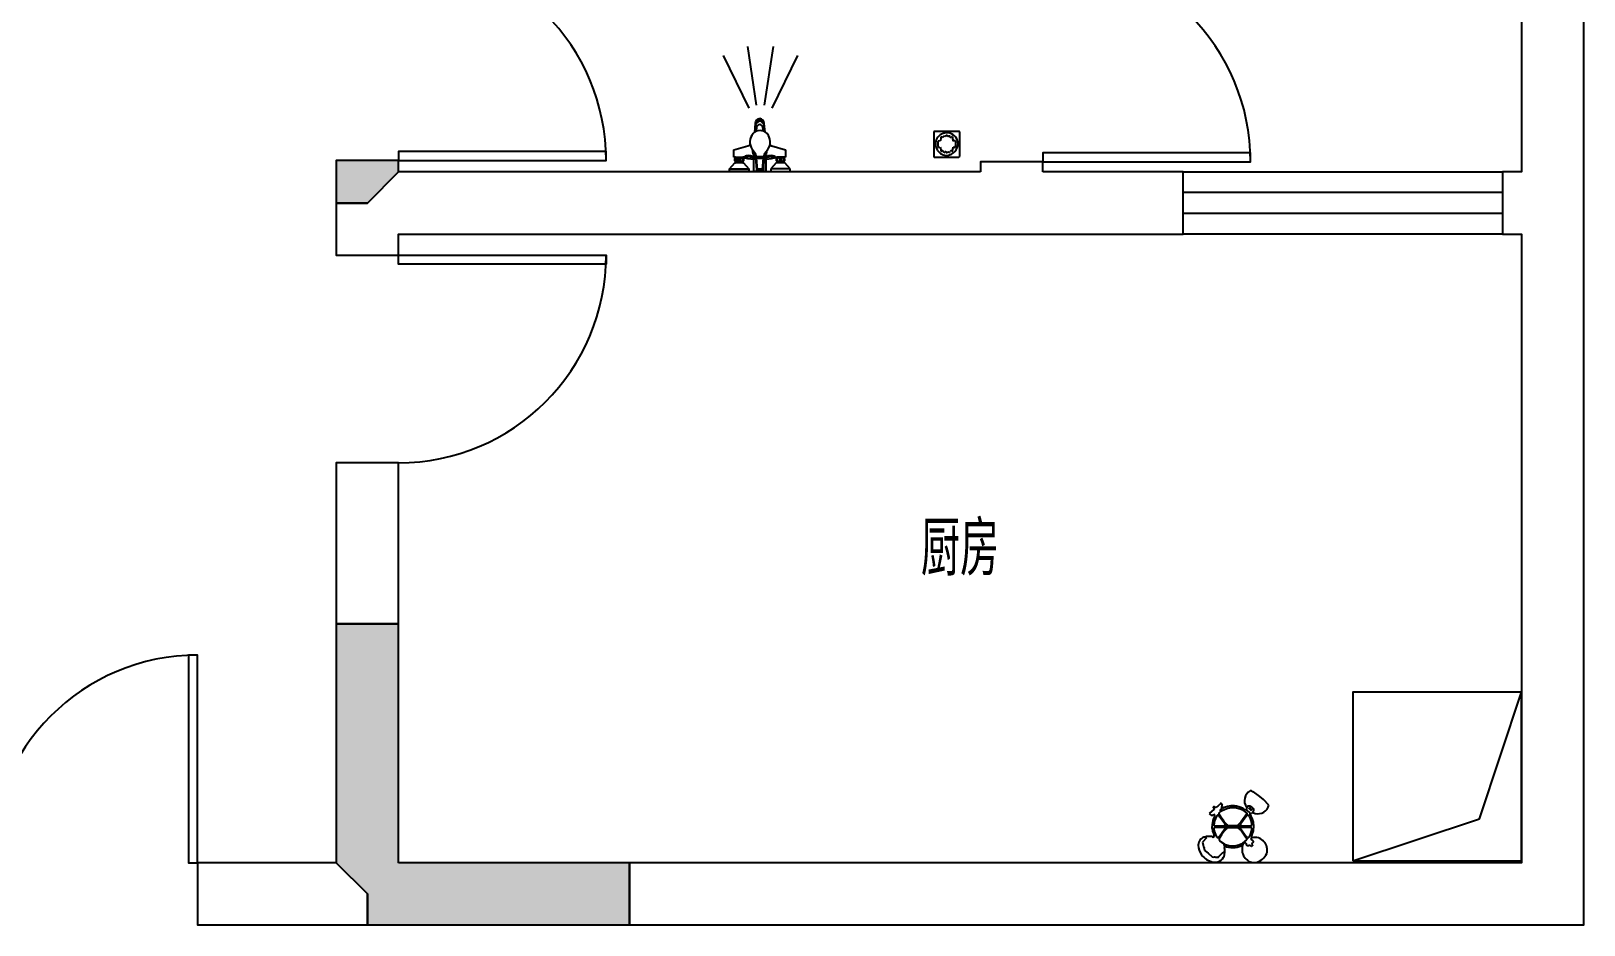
# Model space of a CAD drawing. Header units: millimetres. Extents: x 0 to 37570, y -10972 to 32224.
# Drawn here: x 11565 to 17548, y 17185 to 20630 of the extents above; entities that cross this region are included whole.
import ezdxf

# ---------------------------------------------------------------- set-up
doc = ezdxf.new("R2010")
doc.units = ezdxf.units.MM
doc.header["$LTSCALE"] = 10
doc.header["$MEASUREMENT"] = 0
doc.linetypes.add('ACAD_ISO07W100', pattern=[3, 0, -3])
for name, color, linetype in [('A1-建筑结构墙体', 255, 'BYLAYER'), ('A16-建筑墙体填充', 250, 'BYLAYER'), ('A2-建筑墙体', 255, 'BYLAYER'), ('A3-烟道结构', 2, 'BYLAYER'), ('E7-图例造型线', 30, 'BYLAYER'), ('P4-平面窗', 1, 'BYLAYER'), ('P7-平面门', 2, 'BYLAYER'), ('P9-平面文字', 2, 'BYLAYER')]:
    doc.layers.add(name, color=color, linetype=linetype)
doc.styles.get("Standard").update_dxf_attribs({"font": 'simplex.shx', "bigfont": 'gbcbig.shx'})

# ---------------------------------------------------------------- blocks, each defined once
blk = doc.blocks.new('五金配件2710338')
at = {"linetype": 'ACAD_ISO07W100'}
blk.add_wipeout([(-50, -48), (-50, 50), (49, 50), (50, 49), (50, -47), (46, -50), (-48, -50)], dxfattribs=at).dxf.layer = 'E7-图例造型线'
at = {"layer": 'E7-图例造型线'}
for points in [[(49, 50), (-50, 50)], [(-50, 50), (-50, -48)], [(-33.8, 12.1), (-35, 10)], [(-35, 10), (-35, -7)], [(-26, 13.4), (-33.8, 12.1)], [(-24.4, 15), (-26, 13.4)], [(-23.6, 24), (-24.4, 15)], [(-23, 29), (-23.6, 24)], [(-15, 27), (-23, 29)], [(-13.4, 29.1), (-15, 27)], [(-13, 32), (-13.4, 29.1)], [(-5, 31), (-13, 32)], [(-2, 34), (-5, 31)], [(1, 34), (-2, 34)], [(4, 31), (1, 34)], [(7, 31), (4, 31)], [(8, 32), (7, 31)], [(12, 32), (8, 32)], [(13, 31), (12, 32)], [(13, 27), (13, 31)], [(17, 27), (13, 27)], [(33, 13), (24, 13)], [(34, 12), (33, 13)], [(44, 3), (42.6, 7.9)], [(50, 49), (49, 50)], [(50, -47), (50, 49)], [(-50, -48), (-48, -50)], [(-48, -50), (46, -50)], [(-35, -7), (-34, -10)], [(-34, -10), (-32, -12)], [(-32, -12), (-26, -11)], [(-26, -11), (-24, -13)], [(-24, -13), (-23.4, -22.1)], [(-23.4, -22.1), (-23, -26)], [(-23, -26), (-21, -27)], [(-21, -27), (-19.9, -26.2)], [(-13, -29), (-11, -31)], [(-11, -31), (-9.1, -29.8)], [(-9.1, -29.8), (-8, -29)], [(-1, -33), (0, -33)], [(0, -33), (4, -29)], [(4, -29), (7, -29)], [(7, -29), (9, -31)], [(9, -31), (10, -31)], [(10, -31), (12, -29)], [(12, -29), (12.7, -27.9)], [(22.6, -24.9), (23.6, -18.9)], [(23.6, -18.9), (24, -12)], [(24, -12), (25, -11)], [(25, -11), (28, -11)], [(46, -50), (50, -47)]]:
    blk.add_lwpolyline(points, dxfattribs=at)
for centre, radius, start, end in [((-1, 1.2), 43.1, 83.33646, 215.73247), ((-4.1, 4.7), 48.1, -82.71997, -2.07491), ((1.2, 2.3), 41.8, 7.75015, 86.14281), ((20.7, 24.9), 4.25, 72.51194, 151.09088), ((-11, 16.7), 35.2, -6.10578, 20.35581), ((1.2, 1.9), 34.3, -15.2752, 17.07489), ((1.3, 3.1), 46.1, -144.02997, -89.10015), ((-17.1, -29.1), 4.05, 1.22658, 134.59908), ((-6.5, -34.5), 5.7, 15.25515, 105.25512), ((16.5, -28.9), 3.94, 28.24072, 165.81604), ((20.3, -24.7), 2.35, -96.37892, -6.51995), ((30.2, -7.6), 4.08, -123.45445, 6.97342)]:
    blk.add_arc(centre, radius, start, end, dxfattribs=at)
blk = doc.blocks.new('五金配件2710349')
at = {"layer": 'E7-图例造型线'}
for points in [[(69.2, 138.2), (64.2, 138.2)], [(73.4, 134.5), (69.2, 138.2)], [(78.1, 132), (73.4, 134.5)], [(81.1, 130), (78.1, 132)], [(95, 120), (81.1, 130)], [(100, 116), (95, 120)], [(135.2, 82.2), (114.2, 104.2)], [(34.9, -103.9), (38.5, -111.6)], [(38.5, -111.6), (44.2, -120.8)]]:
    blk.add_lwpolyline(points, dxfattribs=at)
for centre, radius, start, end in [((113.3, 85.4), 22.2, -27.09118, -8.27774), ((84.6, -88.7), 44.6, -18.24365, 44.35239), ((79.8, -93.3), 44.9, -142.32278, -81.74966)]:
    blk.add_arc(centre, radius, start, end, dxfattribs=at)
at = {"linetype": 'ACAD_ISO07W100'}
for points in [[(50.2, 49.2), (46.2, 56.2), (43.9, 57.7), (40.7, 59.6), (31.4, 65.5), (25.1, 68), (9.4, 72.4), (6.2, 73.2), (-12.8, 73.2), (-18.7, 71.8), (-19.1, 74.1), (-13.1, 75), (5.5, 77.9), (11.2, 78.8), (26.9, 72.3), (33.1, 69.8), (44.2, 65.2), (50.2, 75.2), (50.4, 75.2), (49.2, 66.2), (52.6, 63.1), (58.2, 57.8), (64.2, 52.2), (60.4, 39.3), (64.9, 41.4), (62.2, 47.2)], [(-122.6, -56.5), (-107.8, -39.8), (-106.8, -37.8), (-103.8, -37.8), (-103.8, -42.8), (-104.1, -43.1), (-119.2, -59.6)]]:
    blk.add_wipeout(points, dxfattribs=at).dxf.layer = 'E7-图例造型线'
at = {"layer": 'E7-图例造型线'}
for points in [[(-119.2, -59.6), (-116.1, -71.6)], [(-112.8, -81.8), (-113.8, -82.8)], [(-112.8, -79.8), (-112.8, -81.8)]]:
    blk.add_lwpolyline(points, dxfattribs=at)
for centre, radius, start, end in [((-77.3, -72.4), 57.9, 178.36369, 217.90828), ((-86.8, -64.4), 30.2, -166.22398, -149.4014)]:
    blk.add_arc(centre, radius, start, end, dxfattribs=at)
at = {"linetype": 'ACAD_ISO07W100'}
blk.add_wipeout([(-55.8, -45.8), (-52.8, -34.8), (-48.5, -28.8), (-39.7, -16.6), (-34.8, -9.8), (-34.9, -2.8), (-73.6, -3.7), (-74.8, -3.8), (-75.8, 5.2), (-82.2, 8.3), (-73.8, 3.2), (-34.8, 3.2), (-33.8, 3.2), (-33.5, 10.4), (-39.8, 19), (-49.9, 32.9), (-53, 37.1), (-49.8, 39.3), (-47, 35.1), (-37, 21.1), (-30.2, 13.4), (-26.7, 9.5), (-24.8, 7.2), (-22.8, 4.2), (15.2, 4.2), (21.2, 10.2), (23.4, 12.4), (28.2, 17.2), (44.1, 40.4), (50.2, 49.2), (46.2, 56.2), (43.9, 57.7), (40.7, 59.6), (31.4, 65.5), (25.1, 68), (9.4, 72.4), (6.2, 73.2), (-12.8, 73.2), (-18.7, 71.8), (-19.1, 74.1), (-13.1, 75), (5.5, 77.9), (11.2, 78.8), (26.9, 72.3), (33.1, 69.8), (44.2, 65.2), (50.2, 75.2), (50.4, 75.2), (49.2, 66.2), (52.6, 63.1), (58.2, 57.8), (64.2, 52.2), (60.4, 39.3), (64.9, 41.4), (75.8, 17.2), (74.5, 5.7), (74.1, 2.3), (73.3, -4.4), (72.3, -13), (70.2, -30.6), (69.9, -32.7), (64.4, -29.9), (70.2, -12.8), (68.2, -3.8), (66.1, -3.7), (29.1, -3), (27.2, -13.8), (30.2, -11.7), (27.1, -7.3), (16.2, -4.8), (15.2, -4.8), (-22.8, -4.8), (-23.8, -4.8), (-24.4, -5.5), (-27.4, -8.7), (-31.4, -12.9), (-36.8, -18.8), (-45.8, -30.8), (-49.8, -36.8)], dxfattribs=at).dxf.layer = 'E7-图例造型线'
blk.add_wipeout([(-34.8, -73.8), (-36.6, -65.5), (-49.8, -56.8), (-55.8, -45.8), (-52.8, -34.8), (-48.5, -28.8), (-39.7, -16.6), (-34.8, -9.8), (-34.9, -2.8), (-73.6, -3.7), (-74.8, -3.8), (-75.8, 5.2), (-82.2, 8.3), (-73.8, 3.2), (-34.8, 3.2), (-33.8, 3.2), (-33.5, 10.4), (-39.8, 19), (-49.9, 32.9), (-53, 37.1), (-49.8, 39.3), (-47, 35.1), (-37, 21.1), (-30.2, 13.4), (-26.7, 9.5), (-24.8, 7.2), (-22.8, 4.2), (15.2, 4.2), (21.2, 10.2), (23.4, 12.4), (28.2, 17.2), (44.1, 40.4), (50.2, 49.2), (46.2, 56.2), (43.9, 57.7), (40.7, 59.6), (31.4, 65.5), (25.1, 68), (9.4, 72.4), (6.2, 73.2), (-12.8, 73.2), (-18.7, 71.8), (-19.1, 74.1), (-13.1, 75), (5.5, 77.9), (11.2, 78.8), (26.9, 72.3), (33.1, 69.8), (44.2, 65.2), (50.2, 75.2), (50.4, 75.2), (49.2, 66.2), (52.6, 63.1), (58.2, 57.8), (64.2, 52.2), (60.4, 39.3), (64.9, 41.4), (75.8, 17.2), (74.5, 5.7), (74.1, 2.3), (73.3, -4.4), (72.3, -13), (70.2, -30.6), (69.9, -32.7), (64.4, -29.9), (70.2, -12.8), (68.2, -3.8), (66.1, -3.7), (29.1, -3), (27.2, -13.8), (30.2, -11.7), (48.5, -37.6), (50.2, -50.8), (47.2, -63.8), (35.2, -62.8), (29.3, -73.2), (20.2, -73.3), (6.6, -73.4), (5.2, -73.8), (-11.8, -73.8), (-17.7, -72.4), (-17.7, -73.6), (-30.8, -73.7)], dxfattribs=at).dxf.layer = 'E7-图例造型线'
at = {"layer": 'E7-图例造型线'}
for points in [[(-74.8, 67.2), (-93.8, 51.2)], [(-77.8, 72.2), (-74.8, 69.2)], [(-74.8, 69.2), (-74.8, 67.2)], [(-69.8, 73.2), (-72.8, 76.2)], [(-66.8, 73.2), (-69.8, 73.2)], [(-48.8, 89.2), (-60.9, 78.4)], [(-48.8, 90.2), (-49.8, 92.2)], [(-49.8, 66.2), (-47.9, 67.4)], [(-49.8, 61.2), (-49.8, 66.2)], [(-48.8, 59.2), (-49.8, 61.2)], [(-47.8, 90.2), (-48.8, 90.2)], [(-48.8, 90.2), (-48.8, 89.2)], [(-48.8, 59.2), (-32.7, 67.9)], [(-45.8, 88.2), (-47.8, 90.2)], [(-44.8, 77.2), (-43.8, 78.2)], [(-44.8, 72.2), (-44.8, 77.2)], [(-43.8, 70.2), (-44.8, 72.2)], [(-43.8, 78.2), (-43.8, 83.2)], [(-32.7, 67.9), (-18.7, 71.8)], [(-18.7, 71.8), (-13.8, 72.6)], [(-13.8, 72.6), (-12.8, 73.2)], [(-12.8, 73.2), (6.2, 73.2)], [(6.2, 73.2), (25.1, 68)], [(25.1, 68), (29.2, 67.2)], [(29.2, 67.2), (31.4, 65.5)], [(31.4, 65.5), (46.2, 56.2)], [(44.2, 65.2), (49.2, 66.2)], [(59.2, 71.2), (59.2, 70.2)], [(59.2, 70.2), (67.2, 62.2)], [(67.2, 62.2), (68.8, 64.3)], [(68.8, 64.3), (69.6, 69.2)], [(74.4, 55.1), (78.2, 62.2)], [(78.2, 62.2), (78.2, 66.2)], [(114.2, 104.2), (100, 116)], [(-93.8, 51.2), (-89.8, 46.2)], [(-82.2, 8.3), (-82.8, -4.8)], [(-75.8, 5.2), (-73.8, 3.2)], [(-73.8, 3.2), (-33.8, 3.2)], [(-55.8, 53.2), (-49.8, 58.2)], [(-55.8, 48.2), (-55.8, 53.2)], [(-47, 35.1), (-55.8, 48.2)], [(-53, 37.1), (-55.8, 42.2)], [(-33.5, 10.4), (-53, 37.1)], [(-49.8, 58.2), (-48.8, 59.2)], [(-37, 21.1), (-47, 35.1)], [(-33.8, 3.2), (-32.8, 4.2)], [(-33.8, 3.2), (-32.8, 4.2)], [(-33.8, -2.8), (-33.8, 3.2)], [(-31.8, 8.2), (-33.5, 10.4)], [(-32.8, 4.2), (-31.8, 8.2)], [(-22.8, 5.2), (-24.8, 7.2)], [(-22.8, 4.2), (-22.8, 5.2)], [(-22.8, 4.2), (15.2, 4.2)], [(28.2, 17.2), (15.2, 4.2)], [(26.6, 9.2), (26.2, 4.2)], [(26.2, 4.2), (27.1, 4)], [(47.4, 38.1), (26.6, 9.2)], [(27.1, 4), (28.2, 3.2)], [(50.2, 49.2), (28.2, 17.2)], [(28.2, 3.2), (66.2, 3.2)], [(28.2, -2.8), (29.2, 3.2)], [(46.2, 56.2), (50.2, 52.2)], [(50.2, 52.2), (50.2, 49.2)], [(64.2, 52.2), (68.2, 51.2)], [(66.2, 3.2), (68.1, 4.4)], [(68.1, 4.4), (70.2, 6.2)], [(74.2, 54.2), (74.4, 55.1)], [(-103.8, -42.8), (-119.2, -59.6)], [(-106.8, -37.8), (-107.8, -39.8)], [(-107.8, -39.8), (-103.8, -42.8)], [(-84.8, -37.8), (-106.8, -37.8)], [(-80.9, -39.1), (-84.8, -37.8)], [(-82.8, -4.8), (-81.3, -12.7)], [(-81.3, -12.7), (-80.4, -17.7)], [(-80.4, -17.7), (-77.6, -26.7)], [(-77.6, -26.7), (-75, -32.9)], [(-74.8, -3.8), (-75.8, -4.8)], [(-75.8, -4.8), (-75.2, -9.8)], [(-75.2, -9.8), (-73.1, -19.9)], [(-33.8, -2.8), (-74.8, -3.8)], [(-73.1, -19.9), (-69.6, -29.7)], [(-69.6, -29.7), (-69, -30.9)], [(-69, -30.9), (-64.8, -39.8)], [(-64.8, -39.8), (-61.8, -42.8)], [(-45.8, -30.8), (-55.8, -45.8)], [(-55.8, -45.8), (-55.8, -50.8)], [(-55.8, -50.8), (-49.8, -56.8)], [(-54.8, -37.8), (-52.8, -34.8)], [(-52.8, -34.8), (-34.8, -9.8)], [(-49.8, -56.8), (-36.6, -65.5)], [(-36.8, -18.8), (-45.8, -30.8)], [(-34.8, -9.8), (-31.8, -6.8)], [(-23.8, -4.8), (-33.8, -2.8)], [(-31.8, -6.8), (-31.8, -3.8)], [(16.2, -4.8), (-23.8, -4.8)], [(17.2, -3.8), (16.2, -4.8)], [(18.4, -6.5), (16.2, -4.8)], [(26.2, -3.8), (17.2, -3.8)], [(28.2, -2.8), (26.2, -3.8)], [(26.2, -3.8), (27.1, -7.3)], [(27.1, -7.3), (48.5, -37.6)], [(46, -40.9), (27.2, -13.8)], [(29.1, -3), (28.2, -2.8)], [(68.2, -3.8), (29.1, -3)], [(35.2, -62.8), (50.2, -50.8)], [(50.2, -46.8), (46, -40.9)], [(48.5, -37.6), (50, -39.9)], [(50.2, -50.8), (50.2, -46.8)], [(51.2, -43.8), (55.2, -43.8)], [(62, -34.7), (64.4, -29.9)], [(64.4, -29.9), (70.2, -12.8)], [(70.2, -42.8), (66.2, -44.8)], [(66.2, -44.8), (66.2, -47.8)], [(66.2, -47.8), (74.2, -53.8)], [(70.2, -5.8), (68.2, -3.8)], [(70.2, -42.8), (70, -41.9)], [(70.2, -12.8), (70.2, -5.8)], [(75.2, -58.8), (73.4, -60.9)], [(74.2, -53.8), (75.2, -56.8)], [(75.2, -56.8), (75.2, -58.8)], [(-113.8, -82.8), (-111.8, -88.8)], [(-111.8, -88.8), (-112.8, -90.8)], [(-112.8, -90.8), (-98, -102)], [(-36.6, -65.5), (-34.8, -66.8)], [(5.2, -73.8), (20.1, -69.6)], [(20.1, -69.6), (35.2, -62.8)], [(29.3, -73.2), (34.2, -72.8)], [(34.2, -72.8), (33.2, -79.8)], [(33.2, -79.8), (33.2, -99.8)], [(33.2, -99.8), (34.9, -103.9)], [(35.4, -70.9), (34.2, -72.8)], [(40.2, -63.8), (38.2, -65.8)], [(42.2, -61.8), (40.2, -63.8)], [(45.2, -61.8), (42.2, -61.8)], [(47.2, -63.8), (45.2, -61.8)], [(67.2, -75.8), (63.2, -71.8)], [(68.2, -75.8), (67.2, -75.8)], [(72.2, -71.8), (68.2, -75.8)], [(70.2, -64.8), (70.2, -68.8)], [(70.2, -68.8), (72.2, -70.8)], [(72.2, -70.8), (72.2, -71.8)]]:
    blk.add_lwpolyline(points, dxfattribs=at)
for centre, radius, start, end in [((83.7, 100.8), 42.2, 117.54642, 217.396), ((-74.3, 73), 3.6, 65.77782, 191.54184), ((-45.8, 55.4), 27.5, 123.16949, 139.61354), ((-51.9, 77.8), 11.1, -68.56623, -42.77325), ((-28.9, 92.1), 17.3, -167.14191, -149.25529), ((-2.9, -11.7), 91.6, 81.17403, 116.53609), ((-2.9, -2.5), 82.4, 55.17809, 80.20207), ((25.2, 73), 7.04, -55.42365, -6.5039), ((81.6, 67.2), 32.4, 165.63628, 181.68332), ((100.3, 105.9), 64.7, -142.15056, -123.89953), ((60, 64.6), 14.4, 31.84901, 132.62067), ((59.7, 77.2), 5.57, -116.98307, 10.72286), ((78.5, 64.3), 10.1, 128.29529, 151.25473), ((69.1, 63.1), 9.67, 18.97042, 71.02959), ((93.4, 93.3), 43.5, -116.12629, -24.39331), ((-82.8, 54.4), 10.7, -130.75098, -49.24902), ((0.6, 0.6), 83.1, 152.20688, 174.67615), ((-74.8, 42.6), 3.75, -61.4024, 105.57674), ((1.5, 1.5), 77.4, 150.71883, 177.21295), ((-60, 37.8), 6.16, 46.51494, 165.22752), ((5.1, 46), 49, -149.3317, -127.60744), ((-27.8, 14.9), 11.7, -115.20128, -64.79872), ((20.7, 16.1), 13.1, -114.85167, -65.14835), ((54.1, 37.2), 6.71, 18.78918, 171.75858), ((5.1, 5), 65.1, 1.11871, 31.86644), ((66.3, 48.5), 4.25, -241.09087, -162.51192), ((-1.6, 0.2), 79.3, 12.34323, 36.36792), ((80.6, 33.9), 21.3, 107.51418, 125.61591), ((-2.5, 1.2), 80, -25.0531, 11.51131), ((-104.7, -70.1), 30.5, 95.81351, 181.08977), ((-78.4, -35.5), 4.35, -124.08415, 37.52535), ((-61.6, -35.6), 7.19, -91.23069, -17.69405), ((7.3, -46.7), 52.2, 126.56856, 147.67361), ((8.1, -28.1), 23.9, 36.9086, 64.56677), ((43.8, -44), 7.39, 1.8782, 33.61087), ((24.3, -13.6), 43.2, -44.32469, -29.21327), ((75.2, -37.3), 6.97, -221.20187, -137.9409), ((81.9, -85.8), 44.6, 39.27139, 105.22391), ((37.7, -63.3), 2.55, -191.31003, -78.68996), ((27.1, -63), 11.4, -43.50419, -14.03113), ((58, -63), 10.8, -176.00905, -93.99095), ((62.4, -79.3), 7.56, 83.71288, 133.15698), ((61.9, -54.6), 13.1, -50.4529, -28.28567), ((71.7, -79.8), 59.7, -75.95676, -22.49376)]:
    blk.add_arc(centre, radius, start, end, dxfattribs=at)
at = {"linetype": 'ACAD_ISO07W100'}
blk.add_wipeout([(-44.4, -121.5), (-52.8, -110.8), (-39.8, -97.8), (-34, -97.2), (-33.8, -99.8), (-38.5, -116.9)], dxfattribs=at).dxf.layer = 'E7-图例造型线'
at = {"layer": 'E7-图例造型线'}
for points in [[(-98, -102), (-82.3, -116.2)], [(-82.3, -116.2), (-81.8, -115.8)], [(-81.8, -115.8), (-75.8, -116.8)], [(-75.8, -116.8), (-74.8, -115.8)], [(-74.8, -115.8), (-71.8, -115.8)], [(-64.8, -116.8), (-63.7, -117.6)], [(-54.8, -112.8), (-52.8, -110.8)], [(-52.8, -110.8), (-39.8, -97.8)], [(-39.8, -97.8), (-36.8, -97.8)], [(-36.8, -97.8), (-33.8, -99.8)], [(-34.8, -66.8), (-30.9, -68.1)], [(-30.9, -68.1), (-17.7, -72.4)], [(-17.7, -72.4), (-12.8, -73.2)], [(-12.8, -73.2), (-11.8, -73.8)], [(-11.8, -73.8), (5.2, -73.8)], [(-79.8, -135.8), (-63.8, -135.8)], [(-63.8, -135.8), (-60.9, -134.5)]]:
    blk.add_lwpolyline(points, dxfattribs=at)
for centre, radius, start, end in [((-63.1, -62.5), 75.2, -142.78729, -102.78614), ((-67.5, -111.1), 6.31, -132.22643, -64.03381), ((-62, -110), 7.77, -102.26839, -21.05331), ((-69.6, -100.4), 35.2, -75.70813, -27.97742), ((-75, -97.6), 41.2, -27.78866, -2.94825), ((-32.9, -70.3), 3.95, -242.35394, -117.64606), ((-15.4, -80.1), 20.3, 161.93625, 179.13907), ((-62.1, -92.5), 29.2, -14.38748, 25.80865), ((-3.4, -5.3), 75.3, -114.64169, -64.29484)]:
    blk.add_arc(centre, radius, start, end, dxfattribs=at)
blk = doc.blocks.new('花洒2710357')
at = {"layer": 'E7-图例造型线'}
for points in [[(110.4, 197.2), (110.4, 189.6)], [(94.3, 152.6), (94.3, 128.8)], [(-41.1, -3.1), (-131.8, -169.2)], [(-14.2, -11.8), (-45.4, -197.2)], [(14.1, -11.8), (45.4, -197.2)], [(41, -3.1), (131.7, -169.2)]]:
    blk.add_lwpolyline(points, dxfattribs=at)
at = {"linetype": 'ACAD_ISO07W100'}
for points in [[(-6.9, 191.5), (-6.9, 191.5), (-9.3, 191.5), (-6.9, 191.4), (-9.6, 157.5), (-9.8, 155.4), (-13, 151.9), (-13.6, 150.7), (-14.2, 149.3), (-22.8, 130.5), (-22.8, 127.6), (28.8, 127.6), (28.8, 128.5), (19.4, 148.8), (18.4, 150.9), (17.9, 152), (17.3, 153.3), (14, 155.4), (13.8, 157.9), (11.2, 191.4), (11.2, 191.5)], [(-12.1, 50), (-10.7, 48.6), (-10.7, 48.6), (3.1, 34.8), (16.8, 48.6), (18.2, 50), (18.3, 50), (21.2, 73.4), (21.9, 73.9), (21.8, 73.4), (19.6, 49.9), (19.2, 46.2), (5.4, 32.4), (3.1, 30), (0.7, 32.4), (-13.1, 46.2), (-13.1, 46.2)]]:
    blk.add_wipeout(points, dxfattribs=at).dxf.layer = 'E7-图例造型线'
at = {"layer": 'E7-图例造型线'}
for points in [[(24, 197.2), (24, 153.5)], [(42, 197.2), (110.4, 197.2)], [(-15.6, 72.7), (-13.1, 46.2)], [(-14.8, 72.3), (-12.1, 50)], [(-9.9, 70.1), (-8.3, 58.5)], [(14.5, 58.5), (16.1, 70.9)], [(18.3, 50), (21.2, 73.4)], [(19.2, 46.2), (21.9, 73.9)]]:
    blk.add_lwpolyline(points, dxfattribs=at)
for centre, radius, start, end in [((53.6, 86.3), 31.2, 104.3948, 121.7525), ((6.3, 58.7), 20.4, -154.6571, -99.1204), ((5.2, 52.1), 17.4, -173.097, -96.9619), ((2.5, 60), 10.9, -172.4848, -87.0955), ((3.6, 60), 10.9, -92.9045, -7.5152), ((-0.1, 58.7), 20.4, -80.8796, -25.3429), ((1, 52.1), 17.4, -83.0381, -6.903), ((4.8, 47.9), 18, -174.4465, -95.5258), ((1.3, 47.9), 18, -84.4742, -5.5535)]:
    blk.add_arc(centre, radius, start, end, dxfattribs=at)
at = {"linetype": 'ACAD_ISO07W100'}
for points in [[(-104.3, 189.6), (-91, 197.2), (-71, 197.2), (-35.9, 197.2), (-19.7, 197.2), (-6.9, 191.5), (-6.9, 191.5), (-9.3, 191.5), (-6.9, 191.4), (-9.6, 157.5), (-9.8, 155.4), (-13, 151.9), (-13.6, 150.7), (-14.2, 149.3), (-22.8, 130.5), (-22.8, 127.6), (-25.3, 127.6), (-39.7, 116.5), (-88.1, 128.8), (-88.1, 152.6), (-85.3, 170.6), (-101.4, 186.8)], [(68.5, 152.6), (61, 170.6), (62.9, 152.6), (68.4, 152.6), (58.7, 153.9), (52.8, 154.8), (52.5, 152.6), (53, 155.3), (51.9, 155.5), (50.6, 147.8)]]:
    blk.add_wipeout(points, dxfattribs=at).dxf.layer = 'E7-图例造型线'
at = {"layer": 'E7-图例造型线'}
for points in [[(-91, 197.2), (-104.3, 197.2)], [(-104.3, 197.2), (-104.3, 189.6)], [(-71, 197.2), (-91, 197.2)], [(-35.9, 197.2), (-71, 197.2)], [(-35.9, 189.6), (-35.9, 197.2)], [(-10.2, 197.2), (-19.7, 197.2)], [(-19.7, 197.2), (-19.7, 153.5)], [(-10.2, 179.5), (-10.2, 197.2)], [(14.5, 179.5), (14.5, 197.2)], [(14.5, 197.2), (24, 197.2)], [(42, 189.6), (42, 197.2)], [(-104.3, 189.6), (-85.3, 170.6)], [(-104.3, 189.6), (-35.9, 189.6)], [(-88.1, 128.8), (-88.1, 152.6)], [(-88.1, 152.6), (-83.4, 152.6)], [(-85.3, 170.6), (-83.4, 170.6)], [(-83.4, 165.9), (-85.3, 164)], [(-85.3, 164), (-85.3, 156.4)], [(-81.5, 164), (-85.3, 164)], [(-85.3, 156.4), (-83.4, 154.5)], [(-85.3, 156.4), (-81.5, 156.4)], [(-83.4, 170.6), (-83.4, 165.9)], [(-83.4, 170.6), (-70.1, 170.6)], [(-83.4, 165.9), (-70.1, 165.9)], [(-83.4, 154.5), (-83.4, 152.6)], [(-83.4, 154.5), (-70.1, 154.5)], [(-83.4, 152.6), (-56.8, 152.6)], [(-78.6, 165.9), (-81.5, 164)], [(-81.5, 164), (-81.5, 156.4)], [(-81.5, 156.4), (-79.6, 154.5)], [(-74.8, 165.9), (-72.9, 164)], [(-74.8, 154.5), (-72.9, 156.4)], [(-70.1, 164), (-72.9, 164)], [(-72.9, 164), (-72.9, 156.4)], [(-72.9, 156.4), (-70.1, 156.4)], [(-70.1, 170.6), (-56.8, 170.6)], [(-70.1, 165.9), (-56.8, 165.9)], [(-67.2, 164), (-70.1, 164)], [(-70.1, 156.4), (-67.2, 156.4)], [(-70.1, 154.5), (-56.8, 154.5)], [(-65.3, 165.9), (-67.2, 164)], [(-67.2, 156.4), (-67.2, 164)], [(-67.2, 156.4), (-65.3, 154.5)], [(-58.7, 164), (-61.5, 165.9)], [(-58.7, 156.4), (-60.6, 154.5)], [(-54.9, 164), (-58.7, 164)], [(-58.7, 164), (-58.7, 156.4)], [(-54.9, 156.4), (-58.7, 156.4)], [(-56.8, 165.9), (-56.8, 170.6)], [(-56.8, 170.6), (-54.9, 170.6)], [(-54.9, 164), (-56.8, 165.9)], [(-56.8, 154.5), (-54.9, 156.4)], [(-56.8, 152.6), (-56.8, 154.5)], [(-46.3, 152.6), (-56.8, 152.6)], [(-54.9, 170.6), (-35.9, 189.6)], [(-54.9, 156.4), (-54.9, 164)], [(-19.7, 153.5), (-13, 153.5)], [(-12.1, 155.4), (-9.3, 191.5)], [(2.1, 155.4), (-12.1, 155.4)], [(2.1, 149.7), (-12.1, 149.7)], [(-12.1, 149.7), (-12.1, 146.2)], [(-6.9, 191.5), (-9.8, 155.4)], [(-9.3, 191.5), (2.1, 191.5)], [(2.1, 189.6), (-9.3, 189.6)], [(2.1, 191.5), (13.5, 191.5)], [(13.5, 189.6), (2.1, 189.6)], [(16.4, 155.4), (2.1, 155.4)], [(16.4, 149.7), (2.1, 149.7)], [(11.2, 191.5), (14, 155.4)], [(13.5, 191.5), (16.4, 155.4)], [(16.4, 146.2), (16.4, 149.7)], [(24, 153.5), (17.2, 153.5)], [(61, 170.6), (42, 189.6)], [(110.4, 189.6), (42, 189.6)], [(52.5, 152.6), (62.9, 152.6)], [(62.9, 170.6), (61, 170.6)], [(61, 164), (62.9, 165.9)], [(61, 156.4), (61, 164)], [(64.8, 164), (61, 164)], [(62.9, 154.5), (61, 156.4)], [(61, 156.4), (64.8, 156.4)], [(62.9, 165.9), (62.9, 170.6)], [(62.9, 170.6), (76.2, 170.6)], [(62.9, 165.9), (76.2, 165.9)], [(62.9, 152.6), (62.9, 154.5)], [(62.9, 154.5), (76.2, 154.5)], [(89.5, 152.6), (62.9, 152.6)], [(64.8, 164), (67.7, 165.9)], [(64.8, 156.4), (64.8, 164)], [(64.8, 156.4), (66.7, 154.5)], [(71.5, 165.9), (73.4, 164)], [(71.5, 154.5), (73.4, 156.4)], [(73.4, 156.4), (73.4, 164)], [(73.4, 164), (76.2, 164)], [(73.4, 156.4), (76.2, 156.4)], [(76.2, 170.6), (89.5, 170.6)], [(76.2, 165.9), (89.5, 165.9)], [(76.2, 164), (79.1, 164)], [(76.2, 156.4), (79.1, 156.4)], [(76.2, 154.5), (89.5, 154.5)], [(81, 165.9), (79.1, 164)], [(79.1, 164), (79.1, 156.4)], [(79.1, 156.4), (81, 154.5)], [(87.6, 164), (84.8, 165.9)], [(85.7, 154.5), (87.6, 156.4)], [(87.6, 156.4), (87.6, 164)], [(87.6, 164), (91.4, 164)], [(91.4, 156.4), (87.6, 156.4)], [(91.4, 170.6), (89.5, 170.6)], [(89.5, 170.6), (89.5, 165.9)], [(89.5, 165.9), (91.4, 164)], [(91.4, 156.4), (89.5, 154.5)], [(89.5, 154.5), (89.5, 152.6)], [(89.5, 152.6), (94.3, 152.6)], [(110.4, 189.6), (91.4, 170.6)], [(91.4, 164), (91.4, 156.4)], [(-39.7, 116.5), (-88.1, 128.8)], [(-14.2, 140.7), (-25.4, 127.6)], [(29.6, 127.6), (18.4, 140.7)], [(94.3, 128.8), (45.8, 116.5)]]:
    blk.add_lwpolyline(points, dxfattribs=at)
for centre, radius, start, end in [((5.2, -142.2), 301.5, 94.7386, 102.1457), ((-42.7, 159.1), 11.4, -145.2244, -98.8287), ((-36.8, 198.1), 46.5, -101.8202, -73.3949), ((-37.6, 191.6), 44.3, -98.8368, -59.2636), ((-27.1, 165.1), 12.1, -72.8102, -52.5545), ((2.8, 131.7), 25.7, 128.0722, 182.6273), ((-8.3, 152.6), 4.81, 143.6017, 216.3983), ((2.1, 170.2), 24.2, 61.9275, 118.0725), ((12.5, 152.6), 4.81, -36.3983, 36.3983), ((3.4, 131.7), 25.6, -7.2742, 57.2228), ((43.8, 191.6), 44.3, -120.7364, -81.1632), ((5.3, -140.7), 300.1, 77.8331, 86.4249), ((33, 164.8), 11.7, -140.7464, -106.8152), ((42.9, 198.1), 46.5, -106.6051, -78.1798), ((48.8, 159.1), 11.4, -81.1713, -34.7756), ((-47.1, 87.2), 30.2, 61.5823, 75.855), ((2.1, 104.1), 36.1, 139.5331, 400.4669), ((-20.6, 146.2), 8.51, -40.7546, -0.0389), ((24.9, 146.2), 8.51, -179.9611, -139.2454)]:
    blk.add_arc(centre, radius, start, end, dxfattribs=at)

msp = doc.modelspace()

# ---------------------------------------------------------------- hatches: boundary and pattern name
at = {"layer": 'A16-建筑墙体填充'}
for points in [[(12980.55273, 20087.27539), (12980.55273, 20130.87891), (12740.55273, 20130.87891), (12740.55273, 19967.27344), (12860.55176, 19967.27344)], [(12980.55273, 17425.43164), (12980.55273, 18346.42578), (12740.55273, 18346.42578), (12740.55273, 17425.43164), (12860.55273, 17305.43164)], [(13870.20508, 17425.42969), (12980.55469, 17425.42969), (12860.55273, 17305.42969), (12860.55273, 17185.42969), (13870.20508, 17185.42969)]]:
    msp.add_hatch(color=256, dxfattribs=at).paths.add_polyline_path(points)

# ---------------------------------------------------------------- linework, layer by layer
at = {"layer": 'A1-建筑结构墙体'}
for points in [[(12980.55273, 20087.27539), (12980.55273, 20130.87891), (12740.55273, 20130.87891), (12740.55273, 19967.27344), (12860.55176, 19967.27344), (12980.55273, 20087.27539)], [(12980.55371, 17425.42969), (12980.55273, 17425.43164), (12980.55273, 18346.42578), (12740.55273, 18346.42578), (12740.55273, 17425.43164), (12860.55371, 17305.42969)], [(12860.55371, 17305.42969), (12860.55273, 17185.42969), (13870.20508, 17185.42969), (13870.20508, 17425.42969), (12980.55469, 17425.42969), (12980.55371, 17425.42969)]]:
    msp.add_lwpolyline(points, dxfattribs=at)
at = {"layer": 'A2-建筑墙体'}
for points in [[(17547.9707, 19967.27344), (17547.9707, 19967.27344), (17547.9707, 19967.27344), (17547.9707, 19967.27344), (17547.9707, 21742.76367), (17547.9707, 21742.76367), (17547.9707, 21742.93945)], [(17307.9707, 21502.9375), (17307.9707, 21502.9375), (17307.9707, 21502.9375), (17307.9707, 20087.27539), (17307.9707, 20087.27344), (17307.9707, 20087.27344), (17307.9707, 20087.27344)], [(15463.41113, 20087.27344), (15463.41113, 20087.27539), (15463.41113, 20126.35352), (15223.41113, 20126.35352), (15223.41113, 20087.27539), (15223.41113, 20087.27344)], [(15343.41113, 19847.27344), (15343.41113, 19847.27344), (16004.43555, 19847.27344), (16004.43555, 20087.27344), (15463.41211, 20087.27344), (15463.41113, 20087.27344)], [(17307.9707, 20087.27344), (17307.96875, 20087.27344), (17234.01562, 20087.27344), (17234.01562, 19847.27344), (17307.96875, 19847.27344), (17307.9707, 19847.27344)], [(12860.55371, 19967.27344), (12740.55273, 19967.27344), (12740.55273, 19766.33594), (12980.55273, 19766.33594), (12980.55273, 19847.27344), (12980.55371, 19847.27344)], [(17547.9707, 17185.42969), (17547.9707, 17185.42969), (17547.9707, 17185.42969), (17547.9707, 17185.60547), (17547.9707, 19967.27344), (17547.9707, 19967.27344), (17547.9707, 19967.27344)], [(12980.55371, 19847.27344), (12980.55469, 19847.27344), (12980.55469, 19847.27344), (15343.41113, 19847.27344), (15343.41113, 19847.27344), (15343.41113, 19847.27344), (15343.41113, 19847.27344)], [(17307.9707, 19847.27344), (17307.9707, 19847.27344), (17307.9707, 19847.27344), (17307.9707, 17425.43164), (17307.9707, 17425.42969), (17307.9707, 17425.42969), (17307.9707, 17425.42969)], [(12980.55273, 18966.33594), (12740.55273, 18966.33594), (12740.55273, 18346.42578), (12980.55273, 18346.42578), (12980.55273, 18966.33594)], [(12860.55273, 17305.42969), (12740.55176, 17425.42969), (12206.60352, 17425.42969), (12206.60352, 17185.42969), (12860.55273, 17185.42969), (12860.55273, 17305.42969)]]:
    msp.add_lwpolyline(points, dxfattribs=at)
at = {"layer": 'A3-烟道结构', "color": 8}
for p, q in [((17145.4707, 17594.94141), (17307.9707, 18082.44141)), ((16657.9707, 17432.44141), (17145.4707, 17594.94141))]:
    msp.add_line(p, q, dxfattribs=at)
at = {"layer": 'A3-烟道结构'}
msp.add_lwpolyline([(16657.9707, 17432.44141), (17307.9707, 17432.44141), (17307.9707, 18082.44141), (16657.9707, 18082.44141), (16657.9707, 17432.44141)], dxfattribs=at)
at = {"layer": 'P4-平面窗'}
for p, q in [((17234.01562, 20008.07422), (16004.43555, 20008.07422)), ((17234.01562, 19926.47266), (16004.43555, 19926.47266))]:
    msp.add_line(p, q, dxfattribs=at)
msp.add_lwpolyline([(17234.01562, 19847.27344), (16004.43555, 19847.27344), (16004.43555, 20087.27344), (17234.01562, 20087.27344), (17234.01562, 19847.27344)], dxfattribs=at)
at = {"layer": 'P7-平面门', "color": 2}
for points in [[(12980.55371, 20130.87891), (13780.55371, 20130.87891), (13780.55371, 20165.87891), (12980.55371, 20165.87891), (12980.55371, 20130.87891)], [(15463.41113, 20126.35352), (16263.41113, 20126.35352), (16263.41113, 20161.35352), (15463.41113, 20161.35352), (15463.41113, 20126.35352)], [(12980.55371, 19766.33594), (13780.55371, 19766.33594), (13780.55371, 19731.33594), (12980.55371, 19731.33594), (12980.55371, 19766.33594)], [(12206.60352, 17425.42969), (12206.60352, 18225.42969), (12171.60352, 18225.42969), (12171.60352, 17425.42969), (12206.60352, 17425.42969)]]:
    msp.add_lwpolyline(points, dxfattribs=at)
at = {"layer": 'P7-平面门', "color": 1}
for centre, start, end in [((12980.55371, 20130.87891), 0, 90), ((15463.41113, 20126.35352), 0, 90), ((12980.55371, 19766.33594), -90, 0), ((12206.60352, 17425.42969), 90, 180)]:
    msp.add_arc(centre, 800, start, end, dxfattribs=at)

# ---------------------------------------------------------------- block references
at = {"layer": 'E7-图例造型线', "xscale": 1.088527560234069, "yscale": 1.219172596931457, "rotation": 180.000015258789}
msp.add_blockref('花洒2710357', (14375.73828, 20329.74219), dxfattribs=at)
at = {"layer": 'E7-图例造型线'}
for name, p, xscale, yscale in [('五金配件2710338', (15093.16309, 20193.57422), 0.99371200799942, 0.99371200799942), ('五金配件2710349', (16198.03906, 17564.10156), 1.005189180374145, 1.003183364868164)]:
    msp.add_blockref(name, p, dxfattribs=dict(at, xscale=xscale, yscale=yscale))

# ---------------------------------------------------------------- texts
at = {"layer": 'P9-平面文字', "insert": (15144.26172, 18636.35156), "char_height": 210, "attachment_point": 5}
msp.add_mtext('厨房', dxfattribs=at)

# ---------------------------------------------------------------- next in the draw order: linework, layer by layer
at = {"layer": 'A2-建筑墙体'}
for points in [[(15223.41113, 20087.27344), (15223.41113, 20087.27344), (15223.41113, 20087.27344), (15223.41016, 20087.27344), (12980.55469, 20087.27344), (12980.55469, 20087.27344), (12860.55371, 19967.27344)], [(17307.9707, 17425.42969), (17307.96875, 17425.42969), (13870.20508, 17425.42969), (13870.20508, 17185.42969), (17547.79492, 17185.42969), (17547.8457, 17185.55273), (17547.9707, 17185.42969)]]:
    msp.add_lwpolyline(points, dxfattribs=at)

doc.saveas('drawing.dxf')
